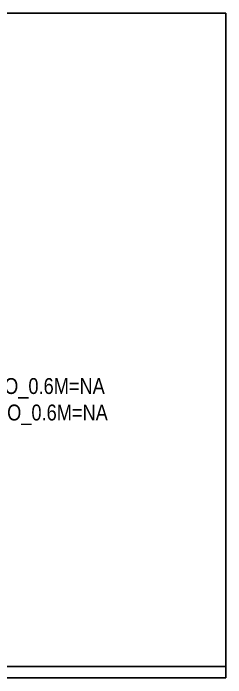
# Model space of a CAD drawing. Header units: metres. Extents: x -704716 to -704434, y -35620 to -35348.
# Drawn here: x -704577.6 to -704527.5, y -35620.5 to -35463.7 of the extents above; entities that cross this region are included whole.
import ezdxf

# ---------------------------------------------------------------- set-up
doc = ezdxf.new("R2010")
doc.units = ezdxf.units.M
doc.layers.add('PLAN_INFO', color=1, linetype='Continuous', plot=False)
doc.styles.get("Standard").update_dxf_attribs({"font": 'ARIALN.TTF', "height": 0.3})

msp = doc.modelspace()

# ---------------------------------------------------------------- linework, layer by layer
at = {"elevation": 101}
for points in [[(-704716.272, -35463.669), (-704527.454, -35463.669), (-704527.454, -35617.787), (-704716.272, -35617.787)], [(-704716.272, -35617.787), (-704527.455, -35617.787), (-704527.455, -35620.46), (-704716.272, -35620.46)]]:
    msp.add_lwpolyline(points, close=True, dxfattribs=at)

# ---------------------------------------------------------------- texts
at = {"layer": 'PLAN_INFO', "insert": (-704709.847, -35468.488, 101), "char_height": 3.75, "width": 299.50258, "attachment_point": 1}
msp.add_mtext('\\A1;PLAN INFO\\P\\PRS_NO=305\\PREVENUE_WARD=21\\PVILLAGE=PANNIYANKARA\\PDESAM=PANNIYANKARA\\P\\PPLOT_AREA_M2=202.00\\PDEPTH_CUTTING_MORE_THAN_1.5_M=NO\\PCRZ=NO\\PSECURITY_ZONE=NO\\PACCESS_WIDTH_M=1.22\\P\\POPENING_ABOVE_2.1_ON_SIDE_LESS_1M_OR_LESS_EQUALTO_0.6M=NA\\POPENING_BELOW_2.1_ON_SIDE_LESS_1M_OR_LESS_EQUALTO_0.6M=NA\\POPENING_ABOVE_2.1_ON_REAR_LESS_1M=NA\\POPENING_BELOW_2.1_ON_REAR_LESS_1M=NA\\PNOC_TO_ABUT_SIDE=NA\\PNOC_TO_REAR_SIDE=NA\\P\\PWHETHER_GOVT_OR_AIDED_SCHOOL=NO\\PMECHANICAL_PARKING=NO\\PEXISTING_FLOOR_AREA_TO_BE_DEMOLISHED_M2=NO', dxfattribs=at)

doc.saveas('drawing.dxf')
